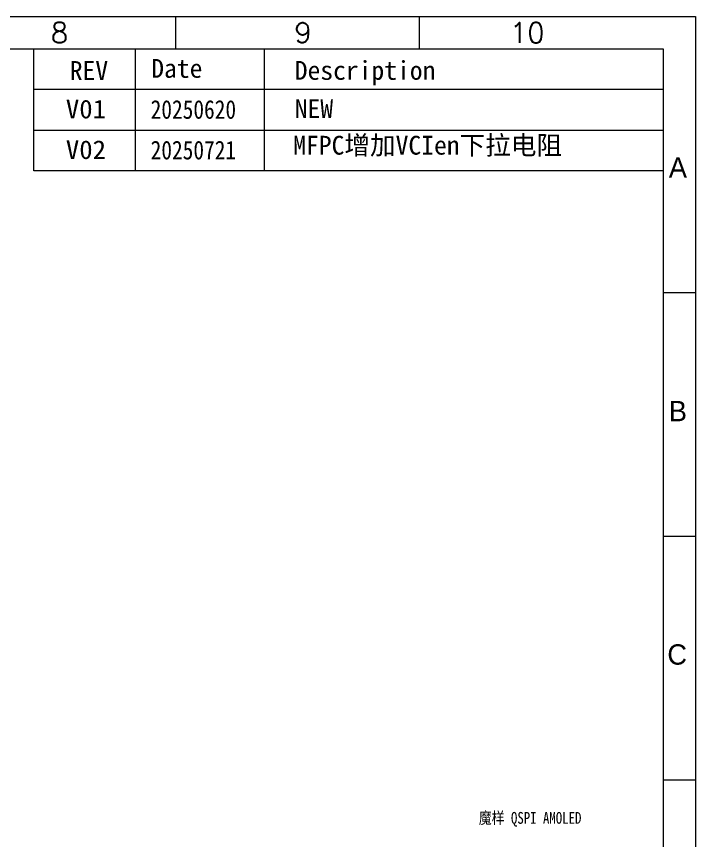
# Model space of a CAD drawing. Header units: millimetres. Extents: x 1134 to 2451, y -9 to 375.
# Drawn here: x 1719.1 to 1805.6, y 270.5 to 375.4 of the extents above; entities that cross this region are included whole.
import ezdxf
from ezdxf.enums import TextEntityAlignment as Align

# ---------------------------------------------------------------- set-up
doc = ezdxf.new("R2010")
doc.units = ezdxf.units.MM
doc.layers.get('Defpoints').update_dxf_attribs({"lineweight": 5})
doc.layers.add('图框', color=7, linetype='Continuous', lineweight=5)
doc.styles.add('RD', font='ROMAND.shx', dxfattribs={"width": 0.8})
doc.styles.get("Standard").update_dxf_attribs({"font": 'txt', "bigfont": 'gbcbig.shx'})
doc.styles.add('汉字', font='')
doc.styles.get('汉字').set_extended_font_data('SimSun')

msp = doc.modelspace()

# ---------------------------------------------------------------- linework, layer by layer
at = {"layer": '图框', "color": 7, "linetype": 'ByBlock', "lineweight": 5, "ltscale": 0.55}
for p, q in [((1739.3732, 371.2891), (1739.3732, 375.4275)), ((1770.4068, 371.2891), (1770.4068, 375.4275)), ((1491.1044, 371.2891), (1801.4404, 371.2891)), ((1721.2815, 355.77), (1721.2815, 371.2891)), ((1734.2141, 355.77), (1734.2141, 371.263)), ((1750.6631, 355.77), (1750.6631, 371.2891)), ((1801.4404, 371.2891), (1801.4404, 154.0227)), ((1801.4404, 366.116), (1721.2815, 366.116)), ((1721.2815, 360.943), (1801.4404, 360.943)), ((1721.2815, 360.943), (1801.4404, 360.943)), ((1801.4404, 355.77), (1721.2815, 355.77)), ((1805.5788, 340.2509), (1801.4404, 340.2509)), ((1805.5788, 309.2127), (1801.4404, 309.2127)), ((1805.5788, 278.1746), (1801.4404, 278.1746))]:
    msp.add_line(p, q, dxfattribs=at)
msp.add_lwpolyline([(1486.966, 375.4275), (1805.5788, 375.4275), (1805.5788, 149.8842), (1486.966, 149.8842)], close=True, dxfattribs=at)

# ---------------------------------------------------------------- texts
at = {"layer": 'Defpoints', "color": 252, "lineweight": 5, "insert": (1777.9721, 274.1094), "char_height": 1.5, "width": 16.393021, "attachment_point": 1, "style": 'RD'}
msp.add_mtext('{\\fSimSun|b0|i0|c134|p2;\\C1;魔样 QSPI AMOLED}', dxfattribs=at)
at = {"layer": '图框', "linetype": 'Continuous', "lineweight": 5, "style": '汉字'}
for s, width, p, p2 in [('V01', 1.003536, (1725.3486, 362.4451), (1730.472, 362.4451)), ('20250620', 0.80001, (1736.1525, 362.397), (1747.0441, 362.397)), ('V02', 1.003536, (1725.3486, 357.2721), (1730.472, 357.2721)), ('20250721', 0.80001, (1736.1525, 357.224), (1747.0441, 357.224))]:
    msp.add_text(s, height=2.37983, dxfattribs=dict(at, width=width)).set_placement(p, p2, align=Align.FIT)
at = {"layer": '图框', "color": 7, "linetype": 'ByBlock', "lineweight": 5, "ltscale": 0.55}
for s, insert, char_height, width, attachment_point in [('8', (1723.4306, 374.6481), 2.5865, 4.402867, 1), ('9', (1754.4642, 374.6481), 2.5865, 4.402867, 1), ('10', (1786.3493, 374.6481), 2.58651, 4.402867, 3), ('{\\fSimSun|b0|i0|c134|p2;REV}', (1725.8491, 369.7447), 2.39492, 4.402867, 1), ('{\\fSimSun|b0|i0|c134|p2;Date}', (1736.2325, 370.0151), 2.39492, 4.402867, 1), ('{\\fSimSun|b0|i0|c134|p2;Description}', (1754.5137, 369.7586), 2.39492, 19.903845, 1), ('{\\f\uffd0ￂﾼﾚￃ\ufff7\ufff3w|b0|i0|c136|p54;A}', (1804.4873, 354.9091), 2.586514, 4.402867, 9), ('{\\f\uffd0ￂﾼﾚￃ\ufff7\ufff3w|b0|i0|c134|p54;B}', (1804.4873, 323.8755), 2.586514, 4.402867, 9), ('{\\f\uffd0ￂﾼﾚￃ\ufff7\ufff3w|b0|i0|c134|p54;C}', (1804.4873, 292.8419), 2.586514, 4.402867, 9)]:
    msp.add_mtext(s, dxfattribs=dict(at, insert=insert, char_height=char_height, width=width, attachment_point=attachment_point))
at = {"layer": '图框', "linetype": 'ByBlock', "lineweight": 5, "ltscale": 0.55, "char_height": 2.39492, "attachment_point": 1, "style": '汉字'}
for s, insert, width in [('{\\fSimSun|b0|i0|c134|p2;NEW}', (1754.5175, 364.887), 4.402867), ('MFPC增加VCIen下拉电阻', (1754.3186, 360.227), 40.269242)]:
    msp.add_mtext(s, dxfattribs=dict(at, insert=insert, width=width))

doc.saveas('drawing.dxf')
